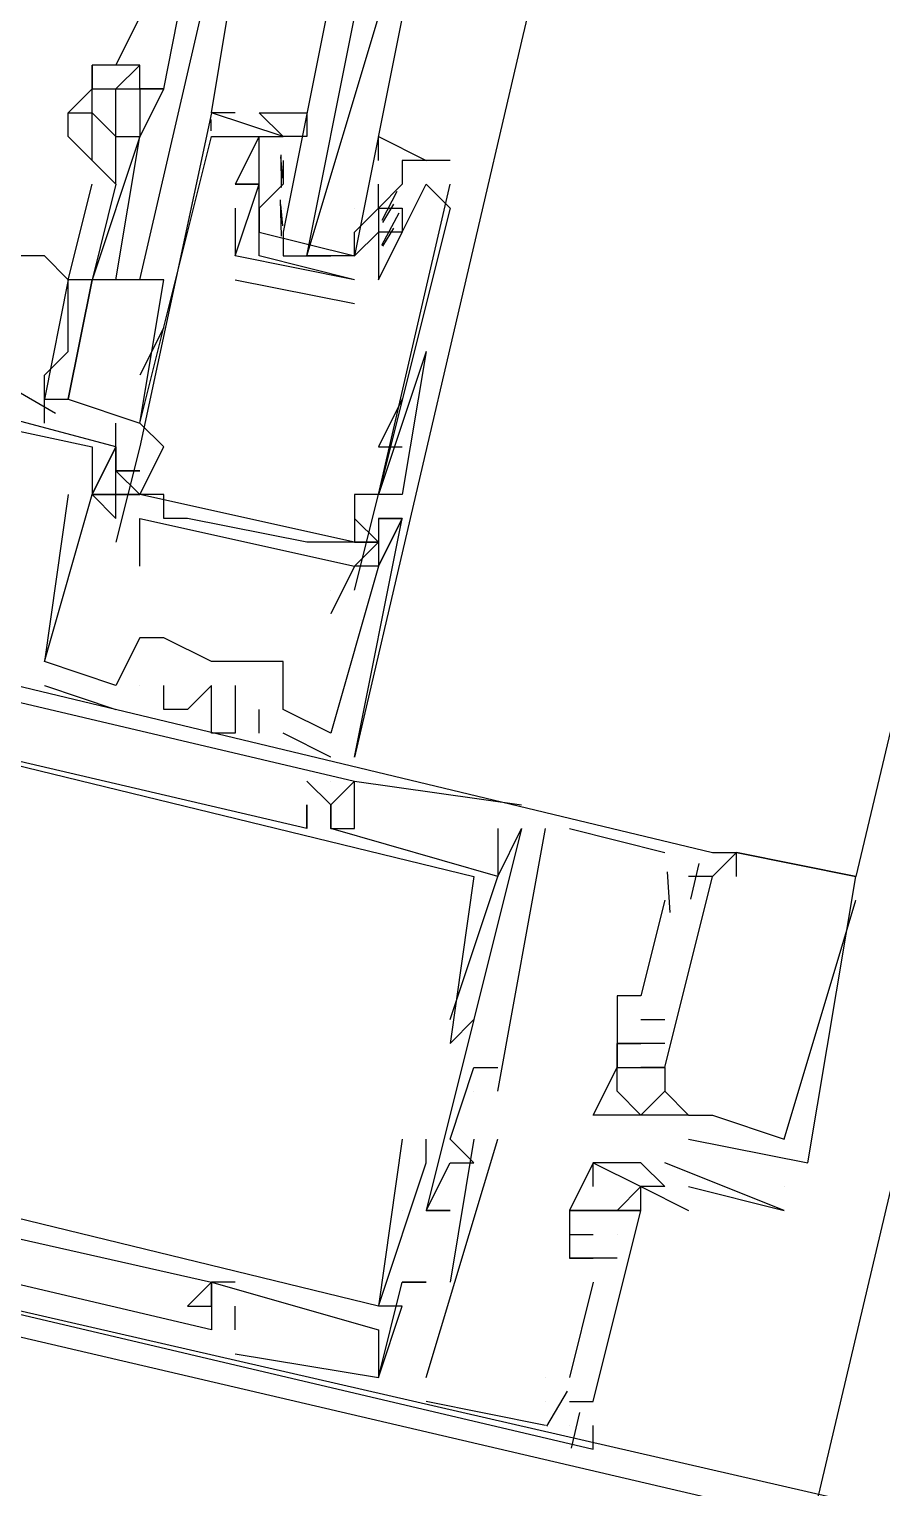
# Model space of a CAD drawing. Header units: feet. Extents: x -84 to 198, y -22 to 181.
# Drawn here: x 102.045 to 102.521, y 21.57 to 22.384 of the extents above; entities that cross this region are included whole.
import ezdxf

# ---------------------------------------------------------------- set-up
doc = ezdxf.new("R2010")
doc.units = ezdxf.units.FT
doc.layers.add('A-LINEA', color=7, linetype='CONTINUOUS')

msp = doc.modelspace()

# ---------------------------------------------------------------- linework, layer by layer
at = {"layer": 'A-LINEA'}
for p, q in [((104.44, 30.0444), (102.5067, 21.9111)), ((103.16, 25.9378), (102.32, 22.3778)), ((102.0933, 22.3644), (102.12, 22.4178)), ((102.1067, 22.2444), (102.1467, 22.4178)), ((102.12, 22.3511), (102.1333, 22.4178)), ((102.32, 22.3778), (102.2267, 21.9778)), ((102.0933, 22.3511), (102.1067, 22.3644)), ((102.1067, 22.3511), (102.1067, 22.3511)), ((102.12, 22.3511), (102.12, 22.3511)), ((102.0667, 22.3378), (102.0667, 22.3378)), ((102.1867, 22.3244), (102.1467, 22.3378)), ((102.1467, 22.3378), (102.1467, 22.3378)), ((102.1467, 22.3378), (102.1467, 22.3378)), ((102.16, 22.3378), (102.1467, 22.3378)), ((102.16, 22.3378), (102.1467, 22.3378)), ((102.16, 22.3378), (102.1467, 22.3378)), ((102.1465, 22.3277), (102.1466, 22.3339)), ((102.1465, 22.3277), (102.1466, 22.3339)), ((102.1465, 22.3277), (102.1466, 22.3339)), ((102.1467, 22.3244), (102.1467, 22.3244)), ((102.16, 22.3244), (102.16, 22.3244)), ((102.1733, 22.3244), (102.1733, 22.3244)), ((102.1867, 22.3244), (102.1867, 22.3244)), ((102.1865, 22.3013), (102.1855, 22.3132)), ((102.1859, 22.296), (102.1856, 22.3143)), ((102.1733, 22.3111), (102.1733, 22.3111)), ((102.1867, 22.3111), (102.1867, 22.3111)), ((102.1867, 22.3111), (102.1867, 22.2978)), ((102.28, 22.3111), (102.2533, 22.3111)), ((102.2533, 22.3111), (102.2533, 22.3111)), ((102.28, 22.3111), (102.28, 22.3111)), ((102.0667, 22.2444), (102.08, 22.2978)), ((102.0933, 22.2978), (102.08, 22.2444)), ((102.16, 22.2978), (102.16, 22.2978)), ((102.16, 22.2978), (102.16, 22.2978)), ((102.1733, 22.2978), (102.1733, 22.2978)), ((102.1733, 22.2978), (102.1733, 22.2978)), ((102.1867, 22.2978), (102.1867, 22.2978)), ((102.24, 22.2978), (102.24, 22.2978)), ((102.24, 22.2844), (102.24, 22.2978)), ((102.2667, 22.2978), (102.2667, 22.2978)), ((102.28, 22.2978), (102.28, 22.2978)), ((102.1858, 22.2689), (102.1852, 22.2892)), ((102.2503, 22.2937), (102.2418, 22.2775)), ((102.16, 22.2844), (102.16, 22.2844)), ((102.1865, 22.2746), (102.1855, 22.2865)), ((102.1867, 22.2844), (102.1867, 22.2844)), ((102.2267, 22.2844), (102.2267, 22.2844)), ((102.24, 22.2844), (102.24, 22.2844)), ((102.2514, 22.2816), (102.2417, 22.2636)), ((102.2485, 22.2867), (102.2423, 22.2765)), ((102.2533, 22.2844), (102.2533, 22.2844)), ((102.28, 22.2844), (102.28, 22.2844)), ((102.2485, 22.2733), (102.2423, 22.2632)), ((102.1733, 22.2711), (102.1733, 22.2711)), ((102.2267, 22.2711), (102.2267, 22.2711)), ((102.24, 22.2711), (102.24, 22.2711)), ((102.2533, 22.2711), (102.2533, 22.2711)), ((102.2533, 22.2711), (102.2533, 22.2711)), ((102.16, 22.2578), (102.16, 22.2578)), ((102.16, 22.2578), (102.16, 22.2578)), ((102.2267, 22.2444), (102.1733, 22.2578)), ((102.2, 22.2578), (102.2133, 22.2578)), ((102.0667, 22.2444), (102.0667, 22.2444)), ((102.0667, 22.2444), (102.0667, 22.2444)), ((102.08, 22.2444), (102.08, 22.2444)), ((102.1067, 22.1644), (102.12, 22.2444)), ((102.16, 22.2444), (102.2267, 22.2311)), ((102.16, 22.2444), (102.16, 22.2444)), ((102.2267, 22.2444), (102.2267, 22.2444)), ((102.2267, 22.2444), (102.2267, 22.2444)), ((102.24, 22.2444), (102.24, 22.2444)), ((102.24, 22.2444), (102.24, 22.2444)), ((102.2267, 22.2311), (102.2267, 22.2311)), ((101.9661, 22.2237), (102.0596, 22.17)), ((102.12, 22.2178), (102.1067, 22.1911)), ((102.2667, 22.2044), (102.24, 22.1244)), ((102.2667, 22.2044), (102.24, 22.1244)), ((102.0533, 22.1644), (102.0533, 22.1778)), ((102.2533, 22.1778), (102.24, 22.1511)), ((102.2533, 22.1778), (102.2533, 22.1778)), ((102.0933, 22.1511), (102.0933, 22.1644)), ((102.1067, 22.1644), (102.1067, 22.1644)), ((102.08, 22.1511), (102.08, 22.1511)), ((102.08, 22.1511), (102.08, 22.1511)), ((102.08, 22.1511), (102.08, 22.1511)), ((102.0933, 22.1511), (102.0933, 22.1511)), ((102.0933, 22.1511), (102.0933, 22.1511)), ((102.0933, 22.1511), (102.0933, 22.1511)), ((102.0933, 22.1511), (102.0933, 22.1511)), ((102.0933, 22.1511), (102.0933, 22.1511)), ((102.0933, 22.1511), (102.0933, 22.1511)), ((102.1067, 22.1511), (102.1067, 22.1511)), ((102.12, 22.1511), (102.12, 22.1511)), ((102.24, 22.1511), (102.2533, 22.1511)), ((102.0933, 22.1378), (102.0933, 22.1378)), ((102.0933, 22.1378), (102.0933, 22.1378)), ((102.0933, 22.1378), (102.0933, 22.1378)), ((102.0933, 22.1378), (102.0933, 22.1378)), ((102.0933, 22.1378), (102.0933, 22.1378)), ((102.0933, 22.1378), (102.0933, 22.1378)), ((102.0667, 22.1244), (102.0667, 22.1244)), ((102.0667, 22.1244), (102.0667, 22.1244)), ((102.0667, 22.1244), (102.0667, 22.1244)), ((102.08, 22.1244), (102.08, 22.1244)), ((102.08, 22.1244), (102.08, 22.1244)), ((102.08, 22.1244), (102.08, 22.1244)), ((102.08, 22.1244), (102.08, 22.1244)), ((102.08, 22.1244), (102.08, 22.1244)), ((102.08, 22.1244), (102.08, 22.1244)), ((102.08, 22.1244), (102.08, 22.1244)), ((102.08, 22.1244), (102.08, 22.1244)), ((102.08, 22.1244), (102.08, 22.1244)), ((102.0933, 22.1244), (102.1067, 22.1244)), ((102.0933, 22.1244), (102.0933, 22.1244)), ((102.0933, 22.1244), (102.0933, 22.1244)), ((102.0933, 22.1244), (102.1067, 22.1244)), ((102.0933, 22.1244), (102.0933, 22.1244)), ((102.0933, 22.1244), (102.0933, 22.1244)), ((102.0933, 22.1244), (102.1067, 22.1244)), ((102.0933, 22.1244), (102.0933, 22.1244)), ((102.0933, 22.1244), (102.0933, 22.1244)), ((102.1067, 22.1244), (102.1067, 22.1244)), ((102.2267, 22.0978), (102.1067, 22.1244)), ((102.2267, 22.0978), (102.1067, 22.1244)), ((102.2267, 22.0978), (102.1067, 22.1244)), ((102.12, 22.1244), (102.12, 22.1244)), ((102.2267, 22.1244), (102.2267, 22.1244)), ((102.24, 22.1244), (102.24, 22.1244)), ((102.24, 22.1244), (102.24, 22.1244)), ((102.2533, 22.1244), (102.2533, 22.1244)), ((102.0933, 22.1111), (102.0933, 22.1111)), ((102.0933, 22.1111), (102.0933, 22.1111)), ((102.0933, 22.1111), (102.0933, 22.1111)), ((102.1067, 22.1111), (102.1067, 22.1111)), ((102.12, 22.1111), (102.12, 22.1111)), ((102.1333, 22.1111), (102.1333, 22.1111)), ((102.24, 22.1111), (102.24, 22.1111)), ((102.24, 22.1111), (102.24, 22.1111)), ((102.24, 22.1111), (102.24, 22.1111)), ((102.24, 22.1111), (102.24, 22.1111)), ((102.2533, 22.1111), (102.2533, 22.1111)), ((102.2533, 22.1111), (102.2533, 22.1111)), ((102.2533, 22.1111), (102.2533, 22.1111)), ((102.2533, 22.1111), (102.2533, 22.1111)), ((102.2533, 22.1111), (102.2533, 22.1111)), ((102.2533, 22.1111), (102.2533, 22.1111)), ((102.0933, 22.0978), (102.0933, 22.0978)), ((102.1067, 22.0978), (102.1067, 22.0978)), ((102.2, 22.0978), (102.2, 22.0978)), ((102.2133, 22.0978), (102.2133, 22.0978)), ((102.2267, 22.0978), (102.2267, 22.0978)), ((102.1067, 22.0844), (102.1067, 22.0844)), ((102.2267, 22.0844), (102.2267, 22.0844)), ((102.24, 22.0844), (102.2267, 22.0844)), ((102.24, 22.0844), (102.24, 22.0844)), ((102.24, 22.0844), (102.24, 22.0844)), ((102.24, 22.0844), (102.24, 22.0844)), ((102.24, 22.0844), (102.24, 22.0844)), ((102.2133, 22.0711), (102.2133, 22.0711)), ((102.2267, 22.0711), (102.2267, 22.0711)), ((102.2133, 22.0578), (102.2133, 22.0578)), ((102.1067, 22.0444), (102.1067, 22.0444)), ((102.1067, 22.0444), (102.1067, 22.0444)), ((102.1067, 22.0444), (102.1067, 22.0444)), ((102.12, 22.0444), (102.12, 22.0444)), ((102.12, 22.0444), (102.12, 22.0444)), ((102.12, 22.0444), (102.12, 22.0444)), ((102.12, 22.0444), (102.12, 22.0444)), ((102.0533, 22.0311), (102.0533, 22.0311)), ((102.0533, 22.0311), (102.0533, 22.0311)), ((102.0533, 22.0311), (102.0533, 22.0311)), ((102.0533, 22.0311), (102.0533, 22.0311)), ((102.0533, 22.0311), (102.0533, 22.0311)), ((102.0533, 22.0311), (102.0533, 22.0311)), ((102.1467, 22.0311), (102.1467, 22.0311)), ((102.1467, 22.0311), (102.1467, 22.0311)), ((102.1467, 22.0311), (102.1467, 22.0311)), ((102.1467, 22.0311), (102.1467, 22.0311)), ((102.1467, 22.0311), (102.1467, 22.0311)), ((102.1733, 22.0311), (102.1733, 22.0311)), ((102.1733, 22.0311), (102.1733, 22.0311)), ((102.1733, 22.0311), (102.1733, 22.0311)), ((102.1867, 22.0311), (102.1867, 22.0311)), ((102.1867, 22.0311), (102.1867, 22.0311)), ((102.1867, 22.0311), (102.1867, 22.0311)), ((102.0533, 22.0178), (102.0933, 22.0044)), ((102.0533, 22.0178), (102.0533, 22.0178)), ((102.0533, 22.0178), (102.0933, 22.0044)), ((102.0533, 22.0178), (102.0533, 22.0178)), ((102.0533, 22.0178), (102.0933, 22.0044)), ((102.0533, 22.0178), (102.0533, 22.0178)), ((102.0933, 22.0178), (102.0933, 22.0178)), ((102.0933, 22.0178), (102.0933, 22.0178)), ((102.0933, 22.0178), (102.0933, 22.0178)), ((102.0933, 22.0178), (102.0933, 22.0178)), ((102.0933, 22.0178), (102.0933, 22.0178)), ((102.0933, 22.0178), (102.0933, 22.0178)), ((102.1067, 22.0178), (102.1067, 22.0178)), ((102.1067, 22.0178), (102.1067, 22.0178)), ((102.1067, 22.0178), (102.1067, 22.0178)), ((102.1067, 22.0178), (102.1067, 22.0178)), ((102.1067, 22.0178), (102.1067, 22.0178)), ((102.1067, 22.0178), (102.1067, 22.0178)), ((102.12, 22.0178), (102.12, 22.0178)), ((102.12, 22.0178), (102.12, 22.0178)), ((102.12, 22.0178), (102.12, 22.0178)), ((102.1467, 22.0178), (102.1467, 22.0178)), ((102.1467, 22.0178), (102.1467, 22.0178)), ((102.1467, 22.0178), (102.1467, 22.0178)), ((102.16, 22.0178), (102.16, 22.0178)), ((102.16, 22.0178), (102.16, 22.0178)), ((102.16, 22.0178), (102.16, 22.0178)), ((102.0933, 22.0044), (102.0933, 22.0044)), ((102.0933, 22.0044), (102.0933, 22.0044)), ((102.0933, 22.0044), (102.0933, 22.0044)), ((102.12, 22.0044), (102.12, 22.0044)), ((102.12, 22.0044), (102.12, 22.0044)), ((102.12, 22.0044), (102.12, 22.0044)), ((102.1333, 22.0044), (102.1333, 22.0044)), ((102.1333, 22.0044), (102.1333, 22.0044)), ((102.1333, 22.0044), (102.1333, 22.0044)), ((102.1467, 22.0044), (102.1467, 22.0044)), ((102.1467, 22.0044), (102.1467, 22.0044)), ((102.1467, 22.0044), (102.1467, 22.0044)), ((102.1733, 22.0044), (102.1733, 22.0044)), ((102.1733, 22.0044), (102.1733, 22.0044)), ((102.1733, 22.0044), (102.1733, 22.0044)), ((102.1867, 22.0044), (102.1867, 22.0044)), ((102.1867, 22.0044), (102.1867, 22.0044)), ((102.1867, 22.0044), (102.1867, 22.0044)), ((102.1467, 21.9911), (102.1467, 21.9911)), ((102.1467, 21.9911), (102.1467, 21.9911)), ((102.1467, 21.9911), (102.1467, 21.9911)), ((102.16, 21.9911), (102.16, 21.9911)), ((102.16, 21.9911), (102.16, 21.9911)), ((102.16, 21.9911), (102.16, 21.9911)), ((102.1733, 21.9911), (102.1733, 21.9911)), ((102.1733, 21.9911), (102.1733, 21.9911)), ((102.1733, 21.9911), (102.1733, 21.9911)), ((102.1867, 21.9911), (102.1867, 21.9911)), ((102.1867, 21.9911), (102.1867, 21.9911)), ((102.1867, 21.9911), (102.1867, 21.9911)), ((102.2133, 21.9911), (102.2133, 21.9911)), ((102.2133, 21.9911), (102.2133, 21.9911)), ((102.2133, 21.9911), (102.2133, 21.9911)), ((102.2133, 21.9911), (102.2133, 21.9911)), ((102.2133, 21.9911), (102.2133, 21.9911)), ((102.2133, 21.9911), (102.2133, 21.9911)), ((102.2133, 21.9778), (102.2133, 21.9778)), ((102.2133, 21.9778), (102.2133, 21.9778)), ((102.2133, 21.9778), (102.2133, 21.9778)), ((102.2267, 21.9778), (102.2267, 21.9778)), ((102.2267, 21.9778), (102.2267, 21.9778)), ((102.2267, 21.9778), (102.2267, 21.9778)), ((102.2, 21.9644), (102.2, 21.9644)), ((102.2133, 21.9511), (102.2, 21.9644)), ((102.2, 21.9644), (102.2, 21.9644)), ((102.2133, 21.9511), (102.2, 21.9644)), ((102.2, 21.9644), (102.2, 21.9644)), ((102.2133, 21.9511), (102.2, 21.9644)), ((102.2133, 21.9644), (102.2133, 21.9644)), ((102.2133, 21.9644), (102.2133, 21.9644)), ((102.2133, 21.9644), (102.2133, 21.9644)), ((102.2267, 21.9644), (102.2267, 21.9644)), ((102.2267, 21.9644), (102.2267, 21.9644)), ((102.2267, 21.9644), (102.2267, 21.9644)), ((102.2267, 21.9644), (102.2267, 21.9644)), ((102.2267, 21.9644), (102.2267, 21.9644)), ((102.2267, 21.9644), (102.2267, 21.9644)), ((102.2, 21.9511), (102.2, 21.9511)), ((102.2, 21.9511), (102.2, 21.9511)), ((102.2, 21.9511), (102.2, 21.9511)), ((102.2133, 21.9511), (102.2133, 21.9511)), ((102.2133, 21.9511), (102.2133, 21.9511)), ((102.2133, 21.9511), (102.2133, 21.9511)), ((102.2133, 21.9511), (102.2133, 21.9511)), ((102.2133, 21.9511), (102.2133, 21.9511)), ((102.2133, 21.9511), (102.2133, 21.9511)), ((102.32, 21.9511), (102.32, 21.9511)), ((102.32, 21.9511), (102.32, 21.9511)), ((102.32, 21.9511), (102.32, 21.9511)), ((102.2, 21.9378), (102.2, 21.9378)), ((102.2, 21.9378), (102.2, 21.9378)), ((102.2, 21.9378), (102.2, 21.9378)), ((102.2133, 21.9378), (102.2133, 21.9378)), ((102.2133, 21.9378), (102.2133, 21.9378)), ((102.2133, 21.9378), (102.2133, 21.9378)), ((102.2133, 21.9378), (102.2133, 21.9378)), ((102.2133, 21.9378), (102.2133, 21.9378)), ((102.2133, 21.9378), (102.2133, 21.9378)), ((102.2267, 21.9378), (102.2267, 21.9378)), ((102.2267, 21.9378), (102.2267, 21.9378)), ((102.2267, 21.9378), (102.2267, 21.9378)), ((102.32, 21.9378), (102.2667, 21.7244)), ((102.32, 21.9378), (102.2667, 21.7244)), ((102.32, 21.9378), (102.2667, 21.7244)), ((102.3067, 21.9378), (102.3067, 21.9111)), ((102.3067, 21.9378), (102.3067, 21.9378)), ((102.3067, 21.9378), (102.3067, 21.9378)), ((102.3067, 21.7911), (102.3333, 21.9378)), ((102.3067, 21.9378), (102.3067, 21.9111)), ((102.3067, 21.9378), (102.3067, 21.9378)), ((102.3067, 21.9378), (102.3067, 21.9378)), ((102.3067, 21.7911), (102.3333, 21.9378)), ((102.3067, 21.9378), (102.3067, 21.9111)), ((102.3067, 21.9378), (102.3067, 21.9378)), ((102.3067, 21.9378), (102.3067, 21.9378)), ((102.3067, 21.7911), (102.3333, 21.9378)), ((102.32, 21.9378), (102.32, 21.9378)), ((102.32, 21.9378), (102.32, 21.9378)), ((102.32, 21.9378), (102.32, 21.9378)), ((102.32, 21.9378), (102.32, 21.9378)), ((102.32, 21.9378), (102.32, 21.9378)), ((102.32, 21.9378), (102.32, 21.9378)), ((102.3333, 21.9378), (102.3333, 21.9378)), ((102.3333, 21.9378), (102.3333, 21.9378)), ((102.3333, 21.9378), (102.3333, 21.9378)), ((102.3467, 21.9378), (102.4, 21.9244)), ((102.3467, 21.9378), (102.3467, 21.9378)), ((102.3467, 21.9378), (102.4, 21.9244)), ((102.3467, 21.9378), (102.3467, 21.9378)), ((102.3467, 21.9378), (102.4, 21.9244)), ((102.3467, 21.9378), (102.3467, 21.9378)), ((102.3067, 21.9244), (102.3067, 21.9244)), ((102.3067, 21.9244), (102.3067, 21.9244)), ((102.3067, 21.9244), (102.3067, 21.9244)), ((102.4, 21.9244), (102.4, 21.9244)), ((102.4, 21.9244), (102.4, 21.9244)), ((102.4, 21.9244), (102.4, 21.9244)), ((102.4267, 21.9244), (102.4267, 21.9244)), ((102.4267, 21.9244), (102.4267, 21.9244)), ((102.4267, 21.9244), (102.4267, 21.9244)), ((102.4267, 21.9244), (102.4267, 21.9244)), ((102.4267, 21.9244), (102.4267, 21.9244)), ((102.4267, 21.9244), (102.4267, 21.9244)), ((102.44, 21.9244), (102.44, 21.9244)), ((102.44, 21.9244), (102.44, 21.9244)), ((102.44, 21.9244), (102.44, 21.9244)), ((102.44, 21.9244), (102.44, 21.9244)), ((102.44, 21.9244), (102.44, 21.9244)), ((102.44, 21.9244), (102.44, 21.9244)), ((102.44, 21.9244), (102.44, 21.9244)), ((102.44, 21.9244), (102.44, 21.9244)), ((102.44, 21.9244), (102.44, 21.9244)), ((102.4013, 21.9136), (102.4029, 21.8909)), ((102.4013, 21.9136), (102.4029, 21.8909)), ((102.4013, 21.9136), (102.4029, 21.8909)), ((102.419, 21.9184), (102.4143, 21.8984)), ((102.419, 21.9184), (102.4143, 21.8984)), ((102.419, 21.9184), (102.4143, 21.8984)), ((102.2933, 21.9111), (102.2933, 21.9111)), ((102.2933, 21.9111), (102.2933, 21.9111)), ((102.2933, 21.9111), (102.2933, 21.9111)), ((102.3067, 21.9111), (102.3067, 21.9111)), ((102.3067, 21.9111), (102.3067, 21.9111)), ((102.3067, 21.9111), (102.3067, 21.9111)), ((102.3067, 21.9111), (102.3067, 21.9111)), ((102.3067, 21.9111), (102.3067, 21.9111)), ((102.3067, 21.9111), (102.3067, 21.9111)), ((102.4133, 21.9111), (102.4133, 21.9111)), ((102.4133, 21.9111), (102.4133, 21.9111)), ((102.4133, 21.9111), (102.4133, 21.9111)), ((102.4267, 21.9111), (102.4267, 21.9111)), ((102.4267, 21.9111), (102.4267, 21.9111)), ((102.4267, 21.9111), (102.4267, 21.9111)), ((102.4267, 21.9111), (102.4267, 21.9111)), ((102.4267, 21.9111), (102.4267, 21.9111)), ((102.4267, 21.9111), (102.4267, 21.9111)), ((102.44, 21.9111), (102.44, 21.9111)), ((102.44, 21.9111), (102.44, 21.9111)), ((102.44, 21.9111), (102.44, 21.9111)), ((102.5067, 21.9111), (102.5067, 21.9111)), ((102.5067, 21.9111), (102.5067, 21.9111)), ((102.5067, 21.9111), (102.5067, 21.9111)), ((102.5067, 21.9111), (102.5067, 21.9111)), ((102.5067, 21.9111), (102.5067, 21.9111)), ((102.5067, 21.9111), (102.5067, 21.9111)), ((102.4, 21.8978), (102.3867, 21.8444)), ((102.4, 21.8978), (102.3867, 21.8444)), ((102.4, 21.8978), (102.3867, 21.8444)), ((102.4, 21.8978), (102.4, 21.8978)), ((102.4, 21.8978), (102.4, 21.8978)), ((102.4, 21.8978), (102.4, 21.8978)), ((102.5067, 21.8978), (102.5067, 21.8978)), ((102.5067, 21.8978), (102.5067, 21.8978)), ((102.5067, 21.8978), (102.5067, 21.8978)), ((102.3733, 21.8444), (102.3733, 21.8444)), ((102.3733, 21.8444), (102.3733, 21.8444)), ((102.3733, 21.8444), (102.3733, 21.8444)), ((102.3867, 21.8444), (102.3867, 21.8444)), ((102.3867, 21.8444), (102.3867, 21.8444)), ((102.3867, 21.8444), (102.3867, 21.8444)), ((102.28, 21.8311), (102.28, 21.8311)), ((102.28, 21.8311), (102.28, 21.8311)), ((102.28, 21.8311), (102.28, 21.8311)), ((102.2933, 21.8311), (102.2933, 21.8311)), ((102.2933, 21.8311), (102.2933, 21.8311)), ((102.2933, 21.8311), (102.2933, 21.8311)), ((102.3867, 21.8311), (102.4, 21.8311)), ((102.3867, 21.8311), (102.3867, 21.8311)), ((102.3867, 21.8311), (102.4, 21.8311)), ((102.3867, 21.8311), (102.3867, 21.8311)), ((102.3867, 21.8311), (102.4, 21.8311)), ((102.3867, 21.8311), (102.3867, 21.8311)), ((102.4, 21.8311), (102.4, 21.8311)), ((102.4, 21.8311), (102.4, 21.8311)), ((102.4, 21.8311), (102.4, 21.8311)), ((102.28, 21.8178), (102.28, 21.8178)), ((102.28, 21.8178), (102.28, 21.8178)), ((102.28, 21.8178), (102.28, 21.8178)), ((102.3733, 21.8178), (102.3733, 21.8178)), ((102.3733, 21.8178), (102.3733, 21.8178)), ((102.3733, 21.8178), (102.3733, 21.8178)), ((102.3733, 21.8178), (102.3733, 21.8178)), ((102.3733, 21.8178), (102.3733, 21.8178)), ((102.3733, 21.8178), (102.3733, 21.8178)), ((102.3867, 21.8178), (102.3867, 21.8178)), ((102.4, 21.8178), (102.3867, 21.8178)), ((102.3867, 21.8178), (102.3867, 21.8178)), ((102.3867, 21.8178), (102.3867, 21.8178)), ((102.3867, 21.8178), (102.3867, 21.8178)), ((102.3867, 21.8178), (102.3867, 21.8178)), ((102.4, 21.8178), (102.3867, 21.8178)), ((102.3867, 21.8178), (102.3867, 21.8178)), ((102.3867, 21.8178), (102.3867, 21.8178)), ((102.3867, 21.8178), (102.3867, 21.8178)), ((102.3867, 21.8178), (102.3867, 21.8178)), ((102.4, 21.8178), (102.3867, 21.8178)), ((102.3867, 21.8178), (102.3867, 21.8178)), ((102.3867, 21.8178), (102.3867, 21.8178)), ((102.3867, 21.8178), (102.3867, 21.8178)), ((102.4, 21.8178), (102.4, 21.8178)), ((102.4, 21.8178), (102.4, 21.8178)), ((102.4, 21.8178), (102.4, 21.8178)), ((102.2933, 21.8044), (102.3067, 21.8044)), ((102.2933, 21.8044), (102.2933, 21.8044)), ((102.2933, 21.8044), (102.3067, 21.8044)), ((102.2933, 21.8044), (102.2933, 21.8044)), ((102.2933, 21.8044), (102.3067, 21.8044)), ((102.2933, 21.8044), (102.2933, 21.8044)), ((102.3067, 21.8044), (102.3067, 21.8044)), ((102.3067, 21.8044), (102.3067, 21.8044)), ((102.3067, 21.8044), (102.3067, 21.8044)), ((102.3733, 21.8044), (102.3733, 21.8044)), ((102.3733, 21.8044), (102.3733, 21.8044)), ((102.3733, 21.8044), (102.3733, 21.8044)), ((102.3733, 21.8044), (102.3733, 21.8044)), ((102.3733, 21.8044), (102.3733, 21.8044)), ((102.3733, 21.8044), (102.3733, 21.8044)), ((102.3733, 21.8044), (102.3733, 21.8044)), ((102.3733, 21.8044), (102.3733, 21.8044)), ((102.3733, 21.8044), (102.3733, 21.8044)), ((102.3867, 21.8044), (102.3867, 21.8044)), ((102.3867, 21.8044), (102.3867, 21.8044)), ((102.3867, 21.8044), (102.3867, 21.8044)), ((102.3867, 21.8044), (102.3867, 21.8044)), ((102.3867, 21.8044), (102.3867, 21.8044)), ((102.3867, 21.8044), (102.3867, 21.8044)), ((102.3867, 21.8044), (102.3867, 21.8044)), ((102.3867, 21.8044), (102.3867, 21.8044)), ((102.3867, 21.8044), (102.3867, 21.8044)), ((102.4, 21.8044), (102.4, 21.8044)), ((102.4, 21.8044), (102.4, 21.8044)), ((102.4, 21.8044), (102.4, 21.8044)), ((102.4, 21.8044), (102.4, 21.8044)), ((102.4, 21.8044), (102.4, 21.8044)), ((102.4, 21.8044), (102.4, 21.8044)), ((102.4, 21.8044), (102.4, 21.8044)), ((102.4, 21.8044), (102.4, 21.8044)), ((102.4, 21.8044), (102.4, 21.8044)), ((102.4, 21.8044), (102.4, 21.8044)), ((102.4, 21.8044), (102.4, 21.8044)), ((102.4, 21.8044), (102.4, 21.8044)), ((102.2933, 21.7911), (102.2933, 21.7911)), ((102.2933, 21.7911), (102.2933, 21.7911)), ((102.2933, 21.7911), (102.2933, 21.7911)), ((102.3067, 21.7911), (102.3067, 21.7911)), ((102.3067, 21.7911), (102.3067, 21.7911)), ((102.3067, 21.7911), (102.3067, 21.7911)), ((102.3733, 21.7911), (102.3733, 21.7911)), ((102.3733, 21.7911), (102.3733, 21.7911)), ((102.3733, 21.7911), (102.3733, 21.7911)), ((102.4, 21.7911), (102.4, 21.7911)), ((102.4, 21.7911), (102.4, 21.7911)), ((102.4, 21.7911), (102.4, 21.7911)), ((102.4, 21.7911), (102.4, 21.7911)), ((102.4, 21.7911), (102.4, 21.7911)), ((102.4, 21.7911), (102.4, 21.7911)), ((102.36, 21.7778), (102.36, 21.7778)), ((102.36, 21.7778), (102.36, 21.7778)), ((102.36, 21.7778), (102.36, 21.7778)), ((102.3733, 21.7778), (102.3733, 21.7778)), ((102.3733, 21.7778), (102.3733, 21.7778)), ((102.3733, 21.7778), (102.3733, 21.7778)), ((102.3867, 21.7778), (102.3867, 21.7778)), ((102.3867, 21.7778), (102.3867, 21.7778)), ((102.3867, 21.7778), (102.3867, 21.7778)), ((102.4, 21.7778), (102.4, 21.7778)), ((102.4, 21.7778), (102.4, 21.7778)), ((102.4, 21.7778), (102.4, 21.7778)), ((102.4133, 21.7778), (102.4133, 21.7778)), ((102.4133, 21.7778), (102.4133, 21.7778)), ((102.4133, 21.7778), (102.4133, 21.7778)), ((102.4133, 21.7778), (102.4133, 21.7778)), ((102.4133, 21.7778), (102.4133, 21.7778)), ((102.4133, 21.7778), (102.4133, 21.7778)), ((102.4133, 21.7778), (102.4133, 21.7778)), ((102.4133, 21.7778), (102.4133, 21.7778)), ((102.4133, 21.7778), (102.4133, 21.7778)), ((102.4267, 21.7778), (102.4267, 21.7778)), ((102.4267, 21.7778), (102.4267, 21.7778)), ((102.4267, 21.7778), (102.4267, 21.7778)), ((102.4267, 21.7778), (102.4267, 21.7778)), ((102.4267, 21.7778), (102.4267, 21.7778)), ((102.4267, 21.7778), (102.4267, 21.7778)), ((102.2533, 21.7644), (102.2533, 21.7644)), ((102.2533, 21.7644), (102.2533, 21.7644)), ((102.2533, 21.7644), (102.2533, 21.7644)), ((102.2667, 21.6311), (102.3067, 21.7644)), ((102.2667, 21.7644), (102.2667, 21.7644)), ((102.2667, 21.6311), (102.3067, 21.7644)), ((102.2667, 21.7644), (102.2667, 21.7644)), ((102.2667, 21.6311), (102.3067, 21.7644)), ((102.2667, 21.7644), (102.2667, 21.7644)), ((102.2933, 21.7644), (102.28, 21.6844)), ((102.28, 21.7644), (102.28, 21.7644)), ((102.2933, 21.7644), (102.28, 21.6844)), ((102.28, 21.7644), (102.28, 21.7644)), ((102.2933, 21.7644), (102.28, 21.6844)), ((102.28, 21.7644), (102.28, 21.7644)), ((102.2933, 21.7644), (102.2933, 21.7644)), ((102.2933, 21.7644), (102.2933, 21.7644)), ((102.2933, 21.7644), (102.2933, 21.7644)), ((102.3067, 21.7644), (102.3067, 21.7644)), ((102.3067, 21.7644), (102.3067, 21.7644)), ((102.3067, 21.7644), (102.3067, 21.7644)), ((102.4133, 21.7644), (102.4133, 21.7644)), ((102.4133, 21.7644), (102.4133, 21.7644)), ((102.4133, 21.7644), (102.4133, 21.7644)), ((102.4667, 21.7644), (102.4667, 21.7644)), ((102.4667, 21.7644), (102.4667, 21.7644)), ((102.4667, 21.7644), (102.4667, 21.7644)), ((102.2667, 21.7511), (102.2667, 21.7511)), ((102.2667, 21.7511), (102.2667, 21.7511)), ((102.2667, 21.7511), (102.2667, 21.7511)), ((102.28, 21.7511), (102.28, 21.7511)), ((102.28, 21.7511), (102.28, 21.7511)), ((102.28, 21.7511), (102.28, 21.7511)), ((102.2933, 21.7511), (102.2933, 21.7511)), ((102.2933, 21.7511), (102.2933, 21.7511)), ((102.2933, 21.7511), (102.2933, 21.7511)), ((102.36, 21.7511), (102.36, 21.7511)), ((102.36, 21.7511), (102.36, 21.7511)), ((102.3733, 21.7511), (102.3733, 21.7511)), ((102.3867, 21.7511), (102.3867, 21.7511)), ((102.3867, 21.7511), (102.3867, 21.7511)), ((102.4, 21.7511), (102.4, 21.7511)), ((102.4, 21.7511), (102.4, 21.7511)), ((102.48, 21.7511), (102.48, 21.7511)), ((102.48, 21.7511), (102.48, 21.7511)), ((102.48, 21.7511), (102.48, 21.7511)), ((102.36, 21.7378), (102.36, 21.7378)), ((102.3867, 21.7378), (102.4133, 21.7244)), ((102.3867, 21.7378), (102.3867, 21.7378)), ((102.3867, 21.7378), (102.3867, 21.7378)), ((102.3867, 21.7378), (102.3867, 21.7378)), ((102.3867, 21.7378), (102.3867, 21.7378)), ((102.4, 21.7378), (102.4, 21.7378)), ((102.4, 21.7378), (102.4, 21.7378)), ((102.4133, 21.7378), (102.4133, 21.7378)), ((102.4667, 21.7378), (102.4667, 21.7378)), ((102.2533, 21.7244), (102.2533, 21.7244)), ((102.2533, 21.7244), (102.2533, 21.7244)), ((102.2533, 21.7244), (102.2533, 21.7244)), ((102.2533, 21.7244), (102.2533, 21.7244)), ((102.2533, 21.7244), (102.2533, 21.7244)), ((102.2533, 21.7244), (102.2533, 21.7244)), ((102.2667, 21.7244), (102.2667, 21.7244)), ((102.2667, 21.7244), (102.2667, 21.7244)), ((102.2667, 21.7244), (102.2667, 21.7244)), ((102.2667, 21.7244), (102.2667, 21.7244)), ((102.2667, 21.7244), (102.2667, 21.7244)), ((102.2667, 21.7244), (102.2667, 21.7244)), ((102.2667, 21.7244), (102.2667, 21.7244)), ((102.2667, 21.7244), (102.2667, 21.7244)), ((102.2667, 21.7244), (102.2667, 21.7244)), ((102.28, 21.7244), (102.28, 21.7244)), ((102.28, 21.7244), (102.28, 21.7244)), ((102.28, 21.7244), (102.28, 21.7244)), ((102.3467, 21.7244), (102.3467, 21.7244)), ((102.3467, 21.7244), (102.3467, 21.7244)), ((102.3467, 21.7244), (102.3467, 21.7244)), ((102.3467, 21.7244), (102.3467, 21.7244)), ((102.36, 21.7244), (102.36, 21.7244)), ((102.36, 21.7244), (102.36, 21.7244)), ((102.36, 21.7244), (102.36, 21.7244)), ((102.36, 21.7244), (102.36, 21.7244)), ((102.36, 21.7244), (102.36, 21.7244)), ((102.3733, 21.7244), (102.3733, 21.7244)), ((102.3733, 21.7244), (102.3733, 21.7244)), ((102.3733, 21.7244), (102.3733, 21.7244)), ((102.3733, 21.7244), (102.3733, 21.7244)), ((102.3733, 21.7244), (102.3733, 21.7244)), ((102.3733, 21.7244), (102.3733, 21.7244)), ((102.3867, 21.7244), (102.3867, 21.7244)), ((102.3867, 21.7244), (102.3867, 21.7244)), ((102.3867, 21.7244), (102.3867, 21.7244)), ((102.3867, 21.7244), (102.3867, 21.7244)), ((102.4133, 21.7244), (102.4133, 21.7244)), ((102.4667, 21.7244), (102.4667, 21.7244)), ((102.3467, 21.7111), (102.36, 21.7111)), ((102.3467, 21.7111), (102.3467, 21.7111)), ((102.3467, 21.7111), (102.36, 21.7111)), ((102.3467, 21.7111), (102.3467, 21.7111)), ((102.3467, 21.7111), (102.36, 21.7111)), ((102.3467, 21.7111), (102.3467, 21.7111)), ((102.36, 21.7111), (102.36, 21.7111)), ((102.36, 21.7111), (102.36, 21.7111)), ((102.36, 21.7111), (102.36, 21.7111)), ((102.36, 21.7111), (102.36, 21.7111)), ((102.36, 21.7111), (102.36, 21.7111)), ((102.36, 21.7111), (102.36, 21.7111)), ((102.3733, 21.7111), (102.3733, 21.7111)), ((102.3733, 21.7111), (102.3733, 21.7111)), ((102.3733, 21.7111), (102.3733, 21.7111)), ((102.3733, 21.7111), (102.3733, 21.7111)), ((102.3733, 21.7111), (102.3733, 21.7111)), ((102.3733, 21.7111), (102.3733, 21.7111)), ((102.3467, 21.6978), (102.3467, 21.6978)), ((102.3467, 21.6978), (102.3467, 21.6978)), ((102.3467, 21.6978), (102.3467, 21.6978)), ((102.3467, 21.6978), (102.3467, 21.6978)), ((102.3467, 21.6978), (102.3467, 21.6978)), ((102.3467, 21.6978), (102.3467, 21.6978)), ((102.36, 21.6978), (102.36, 21.6978)), ((102.36, 21.6978), (102.36, 21.6978)), ((102.36, 21.6978), (102.36, 21.6978)), ((102.36, 21.6978), (102.36, 21.6978)), ((102.36, 21.6978), (102.36, 21.6978)), ((102.36, 21.6978), (102.36, 21.6978)), ((102.36, 21.6978), (102.36, 21.6978)), ((102.36, 21.6978), (102.36, 21.6978)), ((102.36, 21.6978), (102.36, 21.6978)), ((102.3733, 21.6978), (102.3733, 21.6978)), ((102.3733, 21.6978), (102.3733, 21.6978)), ((102.3733, 21.6978), (102.3733, 21.6978)), ((102.1467, 21.6844), (102.1467, 21.6844)), ((102.1467, 21.6844), (102.1467, 21.6844)), ((102.1467, 21.6844), (102.1467, 21.6844)), ((102.1467, 21.6844), (102.1467, 21.6844)), ((102.1467, 21.6844), (102.1467, 21.6844)), ((102.1467, 21.6844), (102.1467, 21.6844)), ((102.1467, 21.6844), (102.1467, 21.6844)), ((102.1467, 21.6844), (102.1467, 21.6844)), ((102.1467, 21.6844), (102.1467, 21.6844)), ((102.16, 21.6844), (102.16, 21.6844)), ((102.16, 21.6844), (102.16, 21.6844)), ((102.16, 21.6844), (102.16, 21.6844)), ((102.2533, 21.6844), (102.2533, 21.6844)), ((102.2533, 21.6844), (102.2533, 21.6844)), ((102.2533, 21.6844), (102.2533, 21.6844)), ((102.2533, 21.6844), (102.2533, 21.6844)), ((102.2533, 21.6844), (102.2533, 21.6844)), ((102.2533, 21.6844), (102.2533, 21.6844)), ((102.2667, 21.6844), (102.2667, 21.6844)), ((102.2667, 21.6844), (102.2667, 21.6844)), ((102.2667, 21.6844), (102.2667, 21.6844)), ((102.2667, 21.6844), (102.2667, 21.6844)), ((102.2667, 21.6844), (102.2667, 21.6844)), ((102.2667, 21.6844), (102.2667, 21.6844)), ((102.28, 21.6844), (102.28, 21.6844)), ((102.28, 21.6844), (102.28, 21.6844)), ((102.28, 21.6844), (102.28, 21.6844)), ((102.36, 21.6844), (102.3467, 21.6311)), ((102.36, 21.6844), (102.3467, 21.6311)), ((102.36, 21.6844), (102.3467, 21.6311)), ((102.36, 21.6844), (102.36, 21.6844)), ((102.36, 21.6844), (102.36, 21.6844)), ((102.36, 21.6844), (102.36, 21.6844)), ((102.1333, 21.6711), (102.1333, 21.6711)), ((102.1333, 21.6711), (102.1333, 21.6711)), ((102.1333, 21.6711), (102.1333, 21.6711)), ((102.1467, 21.6711), (102.1467, 21.6711)), ((102.1467, 21.6711), (102.1467, 21.6711)), ((102.1467, 21.6711), (102.1467, 21.6711)), ((102.1467, 21.6711), (102.1467, 21.6711)), ((102.1467, 21.6711), (102.1467, 21.6711)), ((102.1467, 21.6711), (102.1467, 21.6711)), ((102.16, 21.6578), (102.16, 21.6711)), ((102.16, 21.6711), (102.16, 21.6711)), ((102.16, 21.6578), (102.16, 21.6711)), ((102.16, 21.6711), (102.16, 21.6711)), ((102.16, 21.6578), (102.16, 21.6711)), ((102.16, 21.6711), (102.16, 21.6711)), ((102.24, 21.6711), (102.24, 21.6711)), ((102.24, 21.6711), (102.24, 21.6711)), ((102.24, 21.6711), (102.24, 21.6711)), ((102.24, 21.6711), (102.24, 21.6711)), ((102.24, 21.6711), (102.24, 21.6711)), ((102.24, 21.6711), (102.24, 21.6711)), ((102.2533, 21.6711), (102.2533, 21.6711)), ((102.2533, 21.6711), (102.2533, 21.6711)), ((102.2533, 21.6711), (102.2533, 21.6711)), ((102.1467, 21.6578), (102.1467, 21.6578)), ((102.1467, 21.6578), (102.1467, 21.6578)), ((102.1467, 21.6578), (102.1467, 21.6578)), ((102.16, 21.6578), (102.16, 21.6578)), ((102.16, 21.6578), (102.16, 21.6578)), ((102.16, 21.6578), (102.16, 21.6578)), ((102.24, 21.6578), (102.24, 21.6578)), ((102.24, 21.6578), (102.24, 21.6578)), ((102.24, 21.6578), (102.24, 21.6578)), ((102.16, 21.6444), (102.16, 21.6444)), ((102.16, 21.6444), (102.16, 21.6444)), ((102.16, 21.6444), (102.16, 21.6444)), ((102.24, 21.6311), (102.24, 21.6311)), ((102.24, 21.6311), (102.24, 21.6311)), ((102.24, 21.6311), (102.24, 21.6311)), ((102.24, 21.6311), (102.24, 21.6311)), ((102.24, 21.6311), (102.24, 21.6311)), ((102.24, 21.6311), (102.24, 21.6311)), ((102.24, 21.6311), (102.24, 21.6311)), ((102.24, 21.6311), (102.24, 21.6311)), ((102.24, 21.6311), (102.24, 21.6311)), ((102.2667, 21.6311), (102.2667, 21.6311)), ((102.2667, 21.6311), (102.2667, 21.6311)), ((102.2667, 21.6311), (102.2667, 21.6311)), ((102.3333, 21.6311), (102.3333, 21.6311)), ((102.3333, 21.6311), (102.3333, 21.6311)), ((102.3333, 21.6311), (102.3333, 21.6311)), ((102.3467, 21.6311), (102.3467, 21.6311)), ((102.3467, 21.6311), (102.3467, 21.6311)), ((102.3467, 21.6311), (102.3467, 21.6311)), ((102.3455, 21.6235), (102.3339, 21.604)), ((102.3455, 21.6235), (102.3339, 21.604)), ((102.3455, 21.6235), (102.3339, 21.604)), ((102.3333, 21.6044), (102.2667, 21.6178)), ((102.2667, 21.6178), (102.2667, 21.6178)), ((102.3333, 21.6044), (102.2667, 21.6178)), ((102.2667, 21.6178), (102.2667, 21.6178)), ((102.3333, 21.6044), (102.2667, 21.6178)), ((102.2667, 21.6178), (102.2667, 21.6178)), ((102.3333, 21.6178), (102.3333, 21.6178)), ((102.3333, 21.6178), (102.3333, 21.6178)), ((102.3333, 21.6178), (102.3333, 21.6178)), ((102.3333, 21.6178), (102.3333, 21.6178)), ((102.3333, 21.6178), (102.3333, 21.6178)), ((102.3333, 21.6178), (102.3333, 21.6178)), ((102.3467, 21.6178), (102.3467, 21.6178)), ((102.3467, 21.6178), (102.3467, 21.6178)), ((102.3467, 21.6178), (102.3467, 21.6178)), ((102.3523, 21.6117), (102.3476, 21.5917)), ((102.3523, 21.6117), (102.3476, 21.5917)), ((102.3523, 21.6117), (102.3476, 21.5917)), ((102.36, 21.6178), (102.36, 21.6178)), ((102.36, 21.6178), (102.36, 21.6178)), ((102.36, 21.6178), (102.36, 21.6178)), ((102.3333, 21.6044), (102.3333, 21.6044)), ((102.3333, 21.6044), (102.3333, 21.6044)), ((102.3333, 21.6044), (102.3333, 21.6044)), ((102.3467, 21.6044), (102.3467, 21.6044)), ((102.3467, 21.6044), (102.3467, 21.6044)), ((102.3467, 21.6044), (102.3467, 21.6044)), ((102.3467, 21.6044), (102.3467, 21.6044)), ((102.3467, 21.6044), (102.3467, 21.6044)), ((102.3467, 21.6044), (102.3467, 21.6044)), ((102.36, 21.6044), (102.36, 21.6044)), ((102.36, 21.6044), (102.36, 21.6044)), ((102.36, 21.6044), (102.36, 21.6044)), ((102.36, 21.5911), (102.36, 21.5911)), ((102.36, 21.5911), (102.36, 21.5911)), ((102.36, 21.5911), (102.36, 21.5911))]:
    msp.add_line(p, q, dxfattribs=at)
for points in [[(104.5733, 30.3778), (104.0133, 27.9911), (103.44, 25.5911), (102.8667, 23.1778), (102.2933, 20.7511), (101.84, 20.8578), (101.3867, 20.9644), (100.9467, 21.0711), (100.52, 21.1778), (100.1067, 21.2711), (99.6933, 21.3644), (99.3067, 21.4578), (98.92, 21.5511), (98.56, 21.6311), (98.2, 21.7244), (97.8533, 21.8044), (97.52, 21.8844), (97.2, 21.9511), (96.8933, 22.0311), (96.6, 22.0978), (96.3067, 22.1644), (96.04, 22.2311)], [(102.16, 22.3378), (102.16, 22.3378), (102.1467, 22.3378), (102.16, 22.4178)], [(102.2133, 22.4044), (102.1867, 22.2711), (102.1867, 22.2578), (102.2, 22.2578), (102.2267, 22.3911)], [(102.2533, 22.3911), (102.2267, 22.2578), (102.2133, 22.2578), (102.2, 22.2578), (102.24, 22.3911)], [(102.12, 22.3511), (102.1067, 22.3511), (102.1067, 22.3644), (102.08, 22.3644), (102.08, 22.3511)], [(102.08, 22.3511), (102.08, 22.3511), (102.08, 22.3644)], [(102.08, 22.3511), (102.08, 22.3511), (102.0667, 22.3378), (102.08, 22.3378), (102.08, 22.3378)], [(102.0933, 22.3244), (102.08, 22.3378), (102.08, 22.3511), (102.0933, 22.3511)], [(102.0933, 22.3244), (102.0933, 22.3511), (102.1067, 22.3511), (102.1067, 22.3244)], [(102.1067, 22.3511), (102.12, 22.3511), (102.1067, 22.3244)], [(102.0667, 22.3244), (102.0667, 22.3378), (102.08, 22.3378)], [(102.08, 22.3111), (102.08, 22.3378), (102.0933, 22.3244)], [(102.1467, 22.3378), (102.1067, 22.1511), (102.0933, 22.0978)], [(102.16, 22.3378), (102.16, 22.3378), (102.1467, 22.3378)], [(102.16, 22.3378), (102.16, 22.3378), (102.1467, 22.3378)], [(102.1733, 22.2578), (102.1733, 22.2844), (102.1733, 22.2978), (102.1733, 22.3111), (102.1733, 22.3244), (102.1867, 22.3244), (102.1733, 22.3378), (102.2, 22.3378), (102.2, 22.3244), (102.1867, 22.3244)], [(102.0933, 22.2978), (102.0933, 22.2978), (102.08, 22.3111), (102.0667, 22.3244)], [(102.0933, 22.2444), (102.1067, 22.3244), (102.1067, 22.3244), (102.08, 22.2444)], [(102.0933, 22.2978), (102.0933, 22.3244), (102.0933, 22.3244), (102.1067, 22.3244)], [(102.1067, 22.1644), (102.1467, 22.3244), (102.16, 22.3244), (102.1733, 22.3244), (102.16, 22.2978), (102.16, 22.2978)], [(102.24, 22.3111), (102.24, 22.3244), (102.2667, 22.3111), (102.2533, 22.3111), (102.2533, 22.2978), (102.24, 22.2844), (102.24, 22.2711), (102.2267, 22.2578)], [(102.2267, 22.2444), (102.16, 22.2578), (102.1733, 22.2978), (102.16, 22.2978), (102.1733, 22.2978), (102.1733, 22.3111)], [(102.0667, 22.2444), (102.0533, 22.2578), (102.04, 22.2578), (102.0267, 22.2578), (102.0133, 22.2711), (102, 22.2711), (101.9867, 22.2711), (101.9867, 22.2844), (101.9733, 22.2844), (101.96, 22.2844), (101.96, 22.2978), (101.9467, 22.2978)], [(102.24, 22.2444), (102.2533, 22.2711), (102.2533, 22.2711), (102.2667, 22.2978), (102.28, 22.2844), (102.24, 22.1244), (102.2267, 22.1244), (102.2267, 22.0978), (102.2133, 22.0978), (102.2, 22.0978), (102.1333, 22.1111), (102.12, 22.1111), (102.12, 22.1244), (102.1067, 22.1244), (102.12, 22.1511), (102.1067, 22.1644)], [(102.1867, 22.2978), (102.1733, 22.2844), (102.1733, 22.2711), (102.2267, 22.2578), (102.2267, 22.2711), (102.24, 22.2844)], [(102.2267, 22.0711), (102.24, 22.1244), (102.28, 22.2978)], [(102.16, 22.2844), (102.16, 22.2578), (102.16, 22.2578)], [(102.24, 22.2844), (102.2533, 22.2844), (102.2533, 22.2711), (102.24, 22.2711), (102.24, 22.2444)], [(102.0667, 22.2444), (102.0667, 22.2444), (102.0533, 22.1778), (102.0667, 22.1778), (102.08, 22.2444), (102.0667, 22.2444), (102.0667, 22.2444)], [(102.0533, 22.1778), (102.0533, 22.1911), (102.0667, 22.2044), (102.0667, 22.2311), (102.0667, 22.2444), (102.0667, 22.2444)], [(102.12, 22.2444), (102.08, 22.2444), (102.0667, 22.1778), (102.1067, 22.1644)], [(102.2267, 21.9778), (102.2533, 22.1111), (102.24, 22.1111), (102.2533, 22.1111), (102.24, 22.0844), (102.2133, 21.9911), (102.1867, 22.0044), (102.1867, 22.0311), (102.1733, 22.0311), (102.1467, 22.0311), (102.12, 22.0444), (102.1067, 22.0444), (102.0933, 22.0178), (102.0533, 22.0311), (102.08, 22.1244), (102.0933, 22.1111), (102.0933, 22.1244), (102.08, 22.1244), (102.0933, 22.1511), (102.0933, 22.1378), (102.0933, 22.1511), (101.8933, 22.2044)], [(102.2267, 21.9778), (102.2533, 22.1111), (102.24, 22.1111), (102.2533, 22.1111), (102.24, 22.0844), (102.2133, 21.9911), (102.1867, 22.0044), (102.1867, 22.0311), (102.1733, 22.0311), (102.1467, 22.0311), (102.12, 22.0444), (102.1067, 22.0444), (102.0933, 22.0178), (102.0533, 22.0311), (102.08, 22.1244), (102.0933, 22.1111), (102.0933, 22.1244), (102.08, 22.1244), (102.0933, 22.1511), (102.0933, 22.1378), (102.0933, 22.1511), (101.8933, 22.2044)], [(102.2267, 21.9778), (102.2533, 22.1111), (102.24, 22.1111), (102.2533, 22.1111), (102.24, 22.0844), (102.2133, 21.9911), (102.1867, 22.0044), (102.1867, 22.0311), (102.1733, 22.0311), (102.1467, 22.0311), (102.12, 22.0444), (102.1067, 22.0444), (102.0933, 22.0178), (102.0533, 22.0311), (102.08, 22.1244), (102.0933, 22.1111), (102.0933, 22.1244), (102.08, 22.1244), (102.0933, 22.1511), (102.0933, 22.1378), (102.0933, 22.1511), (101.8933, 22.2044)], [(102.2667, 22.2044), (102.2667, 22.2044), (102.2667, 22.2044), (102.2533, 22.1244), (102.24, 22.1244)], [(101.9333, 22.0578), (101.8667, 22.0711), (101.8933, 22.1911), (102.08, 22.1511), (102.08, 22.1244), (102.08, 22.1244)], [(101.9333, 22.0578), (101.8667, 22.0711), (101.8933, 22.1911), (102.08, 22.1511), (102.08, 22.1244), (102.08, 22.1244)], [(101.9333, 22.0578), (101.8667, 22.0711), (101.8933, 22.1911), (102.08, 22.1511), (102.08, 22.1244), (102.08, 22.1244)], [(102.0933, 22.1511), (102.0933, 22.1511), (102.08, 22.1244), (102.0933, 22.1244), (102.0933, 22.1511)], [(102.0933, 22.1511), (102.0933, 22.1511), (102.08, 22.1244), (102.0933, 22.1244), (102.0933, 22.1511)], [(102.0933, 22.1511), (102.0933, 22.1511), (102.08, 22.1244), (102.0933, 22.1244), (102.0933, 22.1511)], [(102.0933, 22.1378), (102.1067, 22.1244), (102.0933, 22.1244), (102.1067, 22.1244), (102.0933, 22.1378), (102.1067, 22.1378), (102.0933, 22.1378), (102.1067, 22.1378), (102.0933, 22.1378), (102.1067, 22.1378)], [(102.0933, 22.1378), (102.1067, 22.1244), (102.0933, 22.1244), (102.1067, 22.1244), (102.0933, 22.1378), (102.1067, 22.1378), (102.0933, 22.1378), (102.1067, 22.1378), (102.0933, 22.1378), (102.1067, 22.1378)], [(102.0933, 22.1378), (102.1067, 22.1244), (102.0933, 22.1244), (102.1067, 22.1244), (102.0933, 22.1378), (102.1067, 22.1378), (102.0933, 22.1378), (102.1067, 22.1378), (102.0933, 22.1378), (102.1067, 22.1378)], [(102.0667, 22.1244), (102.0533, 22.0311), (102.0533, 22.0311)], [(102.0667, 22.1244), (102.0533, 22.0311), (102.0533, 22.0311)], [(102.0667, 22.1244), (102.0533, 22.0311), (102.0533, 22.0311)], [(102.1067, 22.0844), (102.1067, 22.1111), (102.2267, 22.0844), (102.2133, 22.0578)], [(102.2267, 22.1111), (102.24, 22.0978), (102.2267, 22.1111)], [(102.2267, 22.1111), (102.24, 22.0978), (102.2267, 22.0844)], [(102.24, 22.1111), (102.24, 22.1111), (102.24, 22.0844), (102.24, 22.0844), (102.2533, 22.1111), (102.24, 22.1111)], [(102.2267, 22.0978), (102.24, 22.0978), (102.2267, 22.0978)], [(102.2267, 22.0978), (102.24, 22.0978), (102.2267, 22.0978)], [(101.72, 21.8578), (101.7333, 21.9244), (101.72, 21.9378), (101.76, 22.0844), (102.4267, 21.9244), (102.44, 21.9244)], [(101.72, 21.8578), (101.7333, 21.9244), (101.72, 21.9378), (101.76, 22.0844), (102.4267, 21.9244), (102.44, 21.9244)], [(101.72, 21.8578), (101.7333, 21.9244), (101.72, 21.9378), (101.76, 22.0844), (102.4267, 21.9244), (102.44, 21.9244)], [(102.2, 21.9511), (102.2, 21.9378), (101.8, 22.0311), (101.8, 22.0578), (101.7733, 22.0578), (101.7733, 22.0711), (101.7733, 22.0578), (101.8, 22.0444), (101.7733, 21.9511), (101.7733, 21.9378), (101.8, 22.0311), (102.2933, 21.9111), (102.28, 21.8178), (102.28, 21.8178), (102.2933, 21.8311)], [(101.7733, 22.0444), (101.7867, 22.0444), (101.7733, 22.0578), (101.7733, 22.0711), (102.2267, 21.9644)], [(102.2, 21.9511), (102.2, 21.9378), (101.8, 22.0311), (101.8, 22.0578), (101.7733, 22.0578), (101.7733, 22.0711), (101.7733, 22.0578), (101.8, 22.0444), (101.7733, 21.9511), (101.7733, 21.9378), (101.8, 22.0311), (102.2933, 21.9111), (102.28, 21.8178), (102.28, 21.8178), (102.2933, 21.8311)], [(101.7733, 22.0444), (101.7867, 22.0444), (101.7733, 22.0578), (101.7733, 22.0711), (102.2267, 21.9644)], [(102.2, 21.9511), (102.2, 21.9378), (101.8, 22.0311), (101.8, 22.0578), (101.7733, 22.0578), (101.7733, 22.0711), (101.7733, 22.0578), (101.8, 22.0444), (101.7733, 21.9511), (101.7733, 21.9378), (101.8, 22.0311), (102.2933, 21.9111), (102.28, 21.8178), (102.28, 21.8178), (102.2933, 21.8311)], [(101.7733, 22.0444), (101.7867, 22.0444), (101.7733, 22.0578), (101.7733, 22.0711), (102.2267, 21.9644)], [(102.1733, 22.0311), (102.1467, 22.0311), (102.1467, 22.0311), (102.12, 22.0444)], [(102.16, 22.0178), (102.16, 21.9911), (102.1467, 21.9911), (102.1467, 22.0044), (102.1467, 22.0178), (102.1467, 22.0178), (102.1333, 22.0044), (102.12, 22.0044), (102.12, 22.0178), (102.12, 22.0178)], [(102.16, 22.0178), (102.16, 21.9911), (102.1467, 21.9911), (102.1467, 22.0044), (102.1467, 22.0178), (102.1467, 22.0178), (102.1333, 22.0044), (102.12, 22.0044), (102.12, 22.0178), (102.12, 22.0178)], [(102.16, 22.0178), (102.16, 21.9911), (102.1467, 21.9911), (102.1467, 22.0044), (102.1467, 22.0178), (102.1467, 22.0178), (102.1333, 22.0044), (102.12, 22.0044), (102.12, 22.0178), (102.12, 22.0178)], [(102.1733, 21.9911), (102.1733, 22.0044), (102.1733, 22.0044)], [(102.1733, 21.9911), (102.1733, 22.0044), (102.1733, 22.0044)], [(102.1733, 21.9911), (102.1733, 22.0044), (102.1733, 22.0044)], [(102.2133, 21.9778), (102.1867, 21.9911), (102.1867, 21.9911)], [(102.2133, 21.9778), (102.1867, 21.9911), (102.1867, 21.9911)], [(102.2133, 21.9778), (102.1867, 21.9911), (102.1867, 21.9911)], [(102.3067, 21.9111), (102.2133, 21.9378), (102.2133, 21.9511), (102.2, 21.9644)], [(102.3067, 21.9111), (102.2133, 21.9378), (102.2133, 21.9511), (102.2, 21.9644)], [(102.3067, 21.9111), (102.2133, 21.9378), (102.2133, 21.9511), (102.2, 21.9644)], [(102.2267, 21.9644), (102.2133, 21.9511), (102.2133, 21.9378), (102.2267, 21.9378), (102.2267, 21.9644), (102.32, 21.9511)], [(102.2267, 21.9644), (102.2133, 21.9511), (102.2133, 21.9378), (102.2267, 21.9378), (102.2267, 21.9644), (102.32, 21.9511)], [(102.2267, 21.9644), (102.2133, 21.9511), (102.2133, 21.9378), (102.2267, 21.9378), (102.2267, 21.9644), (102.32, 21.9511)], [(102.2, 21.9378), (102.2, 21.9511), (102.2, 21.9511)], [(102.2, 21.9378), (102.2, 21.9511), (102.2, 21.9511)], [(102.2, 21.9378), (102.2, 21.9511), (102.2, 21.9511)], [(102.28, 21.8311), (102.3067, 21.9111), (102.32, 21.9378)], [(102.28, 21.8311), (102.3067, 21.9111), (102.32, 21.9378)], [(102.28, 21.8311), (102.3067, 21.9111), (102.32, 21.9378)], [(102.4133, 21.7644), (102.48, 21.7511), (102.5067, 21.9111), (102.5067, 21.9111), (102.44, 21.9244), (102.4267, 21.9111)], [(102.4133, 21.7644), (102.48, 21.7511), (102.5067, 21.9111), (102.5067, 21.9111), (102.44, 21.9244), (102.4267, 21.9111)], [(102.4133, 21.7644), (102.48, 21.7511), (102.5067, 21.9111), (102.5067, 21.9111), (102.44, 21.9244), (102.4267, 21.9111)], [(102.44, 21.9111), (102.44, 21.9244), (102.5067, 21.9111)], [(102.44, 21.9111), (102.44, 21.9244), (102.5067, 21.9111)], [(102.44, 21.9111), (102.44, 21.9244), (102.5067, 21.9111)], [(101.7067, 21.9111), (101.68, 21.7511), (102.36, 21.5911), (102.36, 21.6044)], [(101.7067, 21.9111), (101.68, 21.7511), (102.36, 21.5911), (102.36, 21.6044)], [(101.7067, 21.9111), (101.68, 21.7511), (102.36, 21.5911), (102.36, 21.6044)], [(102.4, 21.8044), (102.4267, 21.9111), (102.4133, 21.9111)], [(102.4, 21.8044), (102.4267, 21.9111), (102.4133, 21.9111)], [(102.4, 21.8044), (102.4267, 21.9111), (102.4133, 21.9111)], [(102.4, 21.7911), (102.4133, 21.7778), (102.4133, 21.7778), (102.4267, 21.7778), (102.4267, 21.7778), (102.4667, 21.7644), (102.4667, 21.7644), (102.5067, 21.8978), (102.5067, 21.8978)], [(102.4, 21.7911), (102.4133, 21.7778), (102.4133, 21.7778), (102.4267, 21.7778), (102.4267, 21.7778), (102.4667, 21.7644), (102.4667, 21.7644), (102.5067, 21.8978), (102.5067, 21.8978)], [(102.4, 21.7911), (102.4133, 21.7778), (102.4133, 21.7778), (102.4267, 21.7778), (102.4267, 21.7778), (102.4667, 21.7644), (102.4667, 21.7644), (102.5067, 21.8978), (102.5067, 21.8978)], [(101.76, 21.8844), (101.7467, 21.8711), (101.7333, 21.7644), (101.7067, 21.7778), (101.7067, 21.7644), (101.7333, 21.7644), (101.7333, 21.7778), (102.1467, 21.6844), (102.1333, 21.6711), (102.1467, 21.6711), (102.1467, 21.6844), (102.24, 21.6578)], [(101.76, 21.8844), (101.7467, 21.8711), (101.7333, 21.7644), (101.7067, 21.7778), (101.7067, 21.7644), (101.7333, 21.7644), (101.7333, 21.7778), (102.1467, 21.6844), (102.1333, 21.6711), (102.1467, 21.6711), (102.1467, 21.6844), (102.24, 21.6578)], [(101.76, 21.8844), (101.7467, 21.8711), (101.7333, 21.7644), (101.7067, 21.7778), (101.7067, 21.7644), (101.7333, 21.7644), (101.7333, 21.7778), (102.1467, 21.6844), (102.1333, 21.6711), (102.1467, 21.6711), (102.1467, 21.6844), (102.24, 21.6578)], [(102.3867, 21.8444), (102.3733, 21.8444), (102.3733, 21.8044), (102.3733, 21.8178), (102.3867, 21.8178), (102.3733, 21.8178)], [(102.3867, 21.8444), (102.3733, 21.8444), (102.3733, 21.8044), (102.3733, 21.8178), (102.3867, 21.8178), (102.3733, 21.8178)], [(102.3867, 21.8444), (102.3733, 21.8444), (102.3733, 21.8044), (102.3733, 21.8178), (102.3867, 21.8178), (102.3733, 21.8178)], [(102.2667, 21.7244), (102.28, 21.7244), (102.2667, 21.7244), (102.28, 21.7511), (102.2933, 21.7511), (102.28, 21.7644), (102.2933, 21.8044)], [(102.2667, 21.7244), (102.28, 21.7244), (102.2667, 21.7244), (102.28, 21.7511), (102.2933, 21.7511), (102.28, 21.7644), (102.2933, 21.8044)], [(102.2667, 21.7244), (102.28, 21.7244), (102.2667, 21.7244), (102.28, 21.7511), (102.2933, 21.7511), (102.28, 21.7644), (102.2933, 21.8044)], [(102.4133, 21.7778), (102.4, 21.7778), (102.3733, 21.7778), (102.36, 21.7778), (102.3733, 21.8044), (102.3733, 21.8044), (102.3733, 21.8044), (102.3733, 21.8044), (102.3867, 21.8044), (102.3867, 21.8044)], [(102.4133, 21.7778), (102.4, 21.7778), (102.3733, 21.7778), (102.36, 21.7778), (102.3733, 21.8044), (102.3733, 21.8044), (102.3733, 21.8044), (102.3733, 21.8044), (102.3867, 21.8044), (102.3867, 21.8044)], [(102.4133, 21.7778), (102.4, 21.7778), (102.3733, 21.7778), (102.36, 21.7778), (102.3733, 21.8044), (102.3733, 21.8044), (102.3733, 21.8044), (102.3733, 21.8044), (102.3867, 21.8044), (102.3867, 21.8044)], [(102.4, 21.8044), (102.4, 21.7911), (102.4, 21.7911), (102.3867, 21.7778), (102.3733, 21.7911), (102.3733, 21.8044), (102.4, 21.8044)], [(102.4, 21.8044), (102.4, 21.7911), (102.4, 21.7911), (102.3867, 21.7778), (102.3733, 21.7911), (102.3733, 21.8044), (102.4, 21.8044)], [(102.4, 21.8044), (102.4, 21.7911), (102.4, 21.7911), (102.3867, 21.7778), (102.3733, 21.7911), (102.3733, 21.8044), (102.4, 21.8044)], [(102.3867, 21.8044), (102.3867, 21.8044), (102.4, 21.8044), (102.3867, 21.8044)], [(102.3867, 21.8044), (102.3867, 21.8044), (102.4, 21.8044), (102.3867, 21.8044)], [(102.3867, 21.8044), (102.3867, 21.8044), (102.4, 21.8044), (102.3867, 21.8044)], [(102.2533, 21.7644), (102.24, 21.6711), (101.7467, 21.7911)], [(102.2533, 21.7644), (102.24, 21.6711), (101.7467, 21.7911)], [(102.2533, 21.7644), (102.24, 21.6711), (101.7467, 21.7911)], [(102.16, 21.6844), (102.1467, 21.6844), (102.1467, 21.6711), (102.1467, 21.6578), (101.6933, 21.7644)], [(102.16, 21.6844), (102.1467, 21.6844), (102.1467, 21.6711), (102.1467, 21.6578), (101.6933, 21.7644)], [(102.16, 21.6844), (102.1467, 21.6844), (102.1467, 21.6711), (102.1467, 21.6578), (101.6933, 21.7644)], [(102.24, 21.6578), (102.24, 21.6311), (102.2533, 21.6711), (102.24, 21.6711), (102.2667, 21.7511), (102.2667, 21.7644), (102.2667, 21.7644)], [(102.24, 21.6578), (102.24, 21.6311), (102.2533, 21.6711), (102.24, 21.6711), (102.2667, 21.7511), (102.2667, 21.7644), (102.2667, 21.7644)], [(102.24, 21.6578), (102.24, 21.6311), (102.2533, 21.6711), (102.24, 21.6711), (102.2667, 21.7511), (102.2667, 21.7644), (102.2667, 21.7644)], [(101.68, 21.7511), (102.4933, 21.5644), (102.2933, 20.7511), (101.48, 20.9378), (101.68, 21.7511)], [(102.3867, 21.7511), (102.3733, 21.7511), (102.36, 21.7511), (102.3467, 21.7244), (102.36, 21.7244), (102.36, 21.7244), (102.36, 21.7244), (102.36, 21.7244), (102.3733, 21.7244), (102.3733, 21.7244), (102.3867, 21.7244), (102.3867, 21.7378), (102.3867, 21.7378)], [(102.36, 21.7378), (102.36, 21.7511), (102.3867, 21.7378), (102.3733, 21.7244), (102.36, 21.7244)], [(102.3867, 21.7511), (102.4, 21.7378), (102.3867, 21.7378)], [(102.4133, 21.7378), (102.4133, 21.7378), (102.4133, 21.7378), (102.4133, 21.7378), (102.4667, 21.7244), (102.4667, 21.7244), (102.4, 21.7511)], [(101.68, 21.7378), (102.48, 21.5511), (102.2933, 20.7644), (101.4933, 20.9511), (101.68, 21.7378)], [(102.3467, 21.6178), (102.36, 21.6178), (102.3867, 21.7244), (102.3733, 21.7244)], [(102.36, 21.7244), (102.3467, 21.7244), (102.3467, 21.6978), (102.36, 21.6978)], [(102.3467, 21.6178), (102.36, 21.6178), (102.3867, 21.7244), (102.3733, 21.7244)], [(102.36, 21.7244), (102.3467, 21.7244), (102.3467, 21.6978), (102.36, 21.6978)], [(102.3467, 21.6178), (102.36, 21.6178), (102.3867, 21.7244), (102.3733, 21.7244)], [(102.36, 21.7244), (102.3467, 21.7244), (102.3467, 21.6978), (102.36, 21.6978)], [(102.3733, 21.6978), (102.3733, 21.6978), (102.36, 21.6978), (102.3467, 21.6978), (102.36, 21.6978)], [(102.3733, 21.6978), (102.3733, 21.6978), (102.36, 21.6978), (102.3467, 21.6978), (102.36, 21.6978)], [(102.3733, 21.6978), (102.3733, 21.6978), (102.36, 21.6978), (102.3467, 21.6978), (102.36, 21.6978)], [(102.16, 21.6444), (102.24, 21.6311), (102.2533, 21.6844), (102.2667, 21.6844), (102.2533, 21.6844)], [(102.16, 21.6444), (102.24, 21.6311), (102.2533, 21.6844), (102.2667, 21.6844), (102.2533, 21.6844)], [(102.16, 21.6444), (102.24, 21.6311), (102.2533, 21.6844), (102.2667, 21.6844), (102.2533, 21.6844)]]:
    msp.add_lwpolyline(points, dxfattribs=at)

doc.saveas('drawing.dxf')
